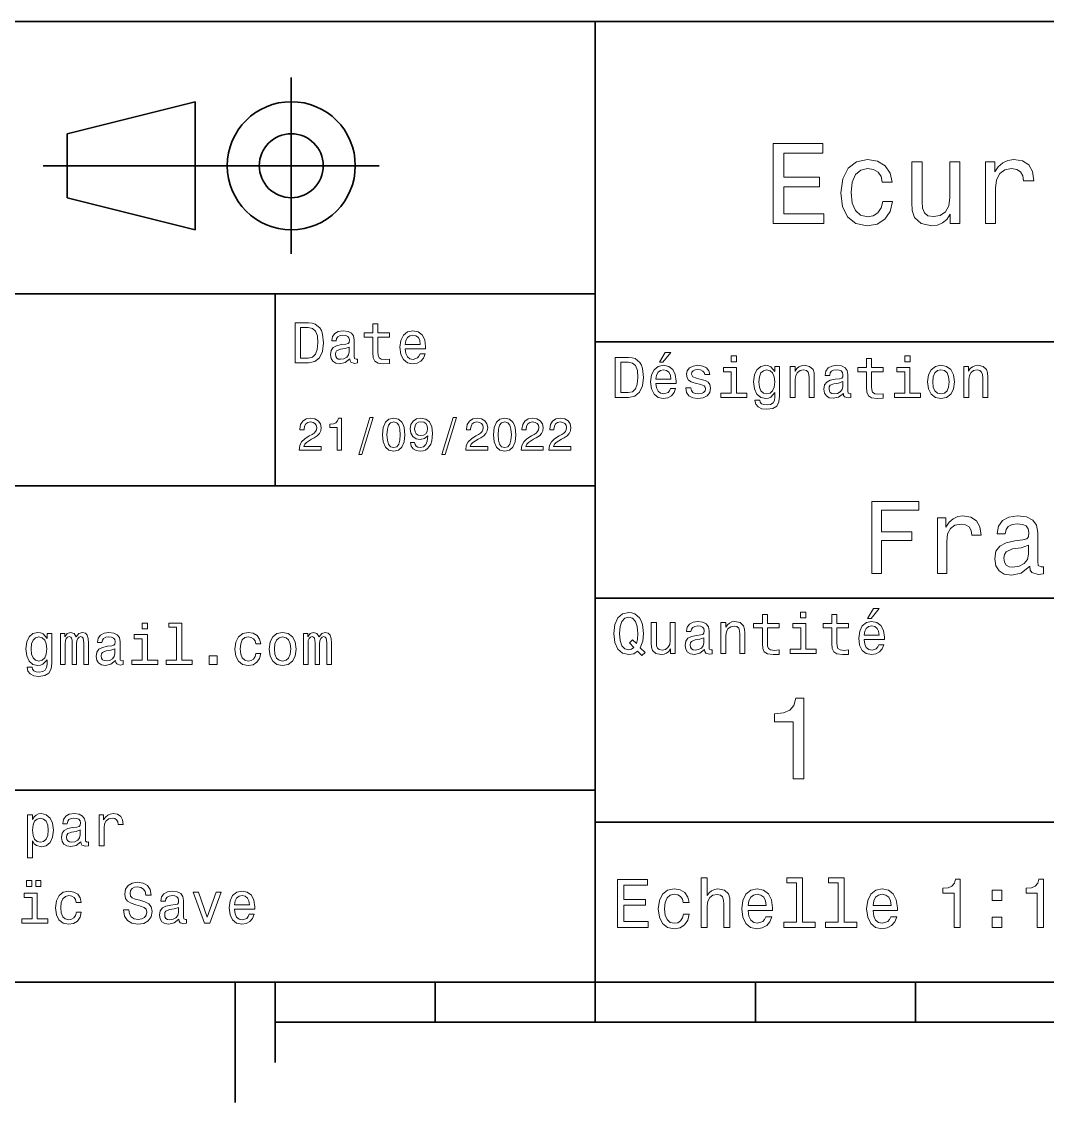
# Model space of a CAD drawing. Extents: x 0 to 210, y 0 to 297.
# Drawn here: x 39.1 to 103.3, y 2.5 to 70 of the extents above; entities that cross this region are included whole.
import ezdxf

# ---------------------------------------------------------------- set-up
doc = ezdxf.new("R2010")
doc.units = 0

msp = doc.modelspace()

# ---------------------------------------------------------------- linework, layer by layer
at = {"color": 7, "lineweight": 35}
for p, q in [((10, 70), (200, 70)), ((75, 10), (75, 70)), ((40.5, 61), (61.5, 61)), ((10, 53), (75, 53)), ((75, 50), (200, 50)), ((10, 41), (75, 41)), ((75, 34), (200, 34)), ((10, 22), (75, 22)), ((75, 20), (200, 20)), ((10, 10), (200, 10)), ((10, 10), (200, 10)), ((55, 7.5), (155, 7.5))]:
    msp.add_line(p, q, dxfattribs=at)
at = {"color": 7, "lineweight": 35, "ltscale": 0.275}
msp.add_line((56, 55.5), (56, 66.5), dxfattribs=at)
at = {"color": 7, "lineweight": 35, "ltscale": 0.206155}
for p, q in [((42, 63), (50, 65)), ((50, 57), (42, 59))]:
    msp.add_line(p, q, dxfattribs=at)
at = {"color": 7, "lineweight": 35, "ltscale": 0.2}
msp.add_line((50, 65), (50, 57), dxfattribs=at)
at = {"color": 7, "lineweight": 35, "ltscale": 0.1}
msp.add_line((42, 59), (42, 63), dxfattribs=at)
at = {"color": 7, "lineweight": 35, "ltscale": 0.3}
msp.add_line((55, 41), (55, 53), dxfattribs=at)
at = {"color": 7, "lineweight": 35, "ltscale": 0.1875}
msp.add_line((52.5, 10), (52.5, 2.5), dxfattribs=at)
at = {"color": 7, "lineweight": 35, "ltscale": 0.125}
msp.add_line((55, 10), (55, 5), dxfattribs=at)
at = {"color": 7, "lineweight": 35, "ltscale": 0.0625}
for p, q in [((65, 10), (65, 7.5)), ((75, 10), (75, 7.5)), ((85, 10), (85, 7.5)), ((95, 10), (95, 7.5))]:
    msp.add_line(p, q, dxfattribs=at)
at = {"color": 7, "lineweight": 13}
for points in [[(86.109512, 57.381123), (89.279541, 57.381123), (89.279541, 57.986309), (86.772339, 57.986309), (86.772339, 59.679394), (89.005768, 59.679394), (89.005768, 60.277374), (86.772339, 60.277374), (86.772339, 61.775936), (89.221909, 61.775936), (89.221909, 62.381123), (86.109512, 62.381123)], [(92.932281, 59.967579), (93.559082, 59.967579), (93.429398, 60.543945), (93.119598, 60.997837), (92.636894, 61.278816), (92.010094, 61.386887), (91.318451, 61.242794), (90.792511, 60.839336), (90.461098, 60.183716), (90.345825, 59.304752), (90.453896, 58.432995), (90.778107, 57.78458), (91.289627, 57.381123), (91.98848, 57.244236), (92.608078, 57.352303), (93.090782, 57.6549), (93.422195, 58.130402), (93.566284, 58.764408), (92.961098, 58.764408), (92.853027, 58.36095), (92.651299, 58.058357), (92.363121, 57.871037), (92.010094, 57.8134), (91.57061, 57.907059), (91.253609, 58.195244), (91.059082, 58.663544), (90.99424, 59.326366), (91.059082, 59.974781), (91.260811, 60.443081), (91.585022, 60.731266), (92.010094, 60.83213), (92.384735, 60.767288), (92.66571, 60.601585), (92.853027, 60.327808)], [(97.788193, 61.25), (97.154182, 61.25), (97.154182, 59.016571), (97.082138, 58.497837), (96.873207, 58.123196), (96.548996, 57.892651), (96.123924, 57.820602), (95.785309, 57.878242), (95.569168, 58.051151), (95.446693, 58.346542), (95.41787, 58.764408), (95.41787, 61.25), (94.783867, 61.25), (94.783867, 58.706772), (94.805481, 58.195244), (94.942368, 57.770172), (95.360237, 57.381123), (96.030266, 57.244236), (96.390495, 57.294666), (96.700294, 57.424351), (96.966866, 57.647694), (97.182999, 57.971901), (97.182999, 57.381123), (97.788193, 57.381123)], [(99.380409, 57.381123), (100.014412, 57.381123), (100.014412, 59.592937), (100.079254, 60.12608), (100.273781, 60.507923), (100.590782, 60.738472), (101.015854, 60.817722), (101.332855, 60.767288), (101.57061, 60.623199), (101.714706, 60.378242), (101.765137, 60.046829), (102.406342, 60.046829), (102.319893, 60.630402), (102.082138, 61.048271), (101.685883, 61.30043), (101.145538, 61.386887), (100.778107, 61.32925), (100.461098, 61.185158), (100.180122, 60.940201), (99.956779, 60.608788), (99.956779, 61.25), (99.380409, 61.25)], [(57.080692, 51.190563), (56.248558, 51.190563), (56.248558, 48.690563), (57.080692, 48.690563), (57.473343, 48.769814), (57.765129, 49.011169), (57.945244, 49.40382), (58.010086, 49.940563), (57.95245, 50.488113), (57.880402, 50.70425), (57.779537, 50.877163), (57.487751, 51.111313), (57.296829, 51.168949)], [(57.055477, 50.891571), (57.32925, 50.837536), (57.516571, 50.671829), (57.628242, 50.376442), (57.664265, 49.940563), (57.624641, 49.519093), (57.51297, 49.223705), (57.322044, 49.047192), (57.055477, 48.989555), (56.583572, 48.989555), (56.583572, 50.891571)], [(59.656342, 48.942726), (59.656342, 48.931919), (59.674351, 48.809441), (59.728386, 48.722984), (59.95533, 48.654541), (60.131844, 48.683357), (60.131844, 48.928314), (60.056194, 48.917507), (59.95533, 48.96434), (59.937321, 49.108429), (59.937321, 50.109871), (59.894093, 50.365635), (59.768013, 50.54575), (59.548271, 50.65382), (59.238472, 50.693443), (58.935879, 50.650219), (58.712536, 50.52774), (58.572044, 50.336815), (58.525215, 50.084656), (58.525215, 50.063042), (58.809799, 50.063042), (58.835014, 50.21434), (58.914265, 50.322407), (59.043949, 50.387249), (59.227665, 50.412464), (59.404179, 50.394455), (59.530258, 50.34042), (59.605907, 50.246758), (59.631123, 50.117077), (59.616714, 49.965778), (59.559078, 49.890129), (59.414986, 49.854107), (59.144814, 49.825291), (58.835014, 49.760448), (58.615273, 49.645176), (58.485592, 49.465057), (58.445965, 49.19849), (58.481987, 48.960735), (58.593658, 48.784222), (58.773777, 48.67255), (59.022335, 48.632927), (59.357349, 48.708576)], [(61.100864, 50.289986), (61.100864, 49.320965), (61.122478, 49.007565), (61.223343, 48.791428), (61.425072, 48.665348), (61.767292, 48.62212), (62.14193, 48.640129), (62.14193, 48.913906), (61.868156, 48.892292), (61.619598, 48.921112), (61.486313, 49.011169), (61.428673, 49.162464), (61.41787, 49.375), (61.41787, 50.289986), (62.14193, 50.289986), (62.14193, 50.560158), (61.41787, 50.560158), (61.41787, 51.125721), (61.100864, 51.125721), (61.100864, 50.560158), (60.553314, 50.560158), (60.553314, 50.289986)], [(63.121758, 49.565922), (64.389771, 49.565922), (64.393372, 49.713619), (64.335739, 50.127884), (64.177231, 50.437683), (63.925072, 50.625), (63.590057, 50.693443), (63.262249, 50.621399), (63.010086, 50.41967), (62.847984, 50.091862), (62.790344, 49.659584), (62.844379, 49.216499), (63.006485, 48.892292), (63.255043, 48.690563), (63.57925, 48.62212), (63.860229, 48.668949), (64.090775, 48.791428), (64.260086, 48.98595), (64.357346, 49.245319), (64.043945, 49.245319), (63.979107, 49.101227), (63.885448, 48.993156), (63.618877, 48.9067), (63.413544, 48.946327), (63.258644, 49.072407), (63.15778, 49.27774), (63.121758, 49.555115)], [(63.121758, 49.832493), (63.161385, 50.081055), (63.258644, 50.264771), (63.406342, 50.376442), (63.600864, 50.416069), (63.791786, 50.376442), (63.939484, 50.264771), (64.029541, 50.081055), (64.061958, 49.832493)], [(59.620316, 49.367798), (59.577087, 49.180477), (59.461815, 49.036385), (59.288906, 48.942726), (59.07637, 48.910305), (58.93948, 48.928314), (58.84222, 48.98595), (58.780979, 49.086815), (58.76297, 49.227306), (58.777378, 49.353386), (58.835014, 49.443443), (59.065563, 49.544312), (59.357349, 49.587536), (59.620316, 49.673992)], [(79.004326, 48.728386), (79.216858, 48.728386), (79.717583, 49.340778), (79.364555, 49.340778)], [(77.080688, 49.030979), (76.248558, 49.030979), (76.248558, 46.530979), (77.080688, 46.530979), (77.473343, 46.610229), (77.765129, 46.851585), (77.945244, 47.244236), (78.010086, 47.780979), (77.952446, 48.328529), (77.880402, 48.544666), (77.779541, 48.717579), (77.487755, 48.951729), (77.296829, 49.009365)], [(77.055473, 48.731987), (77.329254, 48.677952), (77.516571, 48.512245), (77.628242, 48.216858), (77.664268, 47.780979), (77.624641, 47.359509), (77.51297, 47.064121), (77.322044, 46.887608), (77.055473, 46.829971), (76.583572, 46.829971), (76.583572, 48.731987)], [(83.824211, 49.117435), (83.489197, 49.117435), (83.489197, 48.757202), (83.824211, 48.757202)], [(91.943802, 48.130402), (91.943802, 47.161381), (91.965416, 46.84798), (92.066284, 46.631844), (92.268013, 46.505764), (92.610229, 46.462536), (92.984871, 46.480545), (92.984871, 46.754322), (92.71109, 46.732708), (92.46254, 46.761528), (92.329254, 46.851585), (92.271614, 47.00288), (92.260803, 47.215416), (92.260803, 48.130402), (92.984871, 48.130402), (92.984871, 48.400574), (92.260803, 48.400574), (92.260803, 48.966137), (91.943802, 48.966137), (91.943802, 48.400574), (91.396255, 48.400574), (91.396255, 48.130402)], [(94.667145, 49.117435), (94.33213, 49.117435), (94.33213, 48.757202), (94.667145, 48.757202)], [(78.784584, 47.406338), (80.052597, 47.406338), (80.056198, 47.554035), (79.998558, 47.9683), (79.840057, 48.278099), (79.587898, 48.465416), (79.252884, 48.533859), (78.925072, 48.461815), (78.672913, 48.260086), (78.510803, 47.932278), (78.453171, 47.5), (78.507202, 47.056915), (78.669312, 46.732708), (78.91787, 46.530979), (79.242073, 46.462536), (79.523056, 46.509365), (79.753601, 46.631844), (79.922913, 46.826366), (80.020172, 47.085735), (79.706772, 47.085735), (79.64193, 46.941643), (79.548271, 46.833572), (79.2817, 46.747116), (79.07637, 46.786743), (78.921471, 46.912823), (78.820602, 47.118156), (78.784584, 47.395531)], [(78.784584, 47.672909), (78.824211, 47.921471), (78.921471, 48.105186), (79.069168, 48.216858), (79.263687, 48.256485), (79.454613, 48.216858), (79.602303, 48.105186), (79.69236, 47.921471), (79.724785, 47.672909)], [(81.623199, 47.658501), (81.317001, 47.730545), (81.090057, 47.8134), (81.014412, 47.982708), (81.036026, 48.101585), (81.111671, 48.188038), (81.234146, 48.242073), (81.41066, 48.263687), (81.579971, 48.242073), (81.713257, 48.177231), (81.799713, 48.079971), (81.835732, 47.950287), (82.145531, 47.950287), (82.145531, 47.957493), (82.091499, 48.191643), (81.943802, 48.375359), (81.713257, 48.490635), (81.41066, 48.533859), (81.104469, 48.490635), (80.881126, 48.371758), (80.740631, 48.195244), (80.697403, 47.971901), (80.729828, 47.755764), (80.830688, 47.604465), (80.996399, 47.496399), (81.237755, 47.42075), (81.590775, 47.334293), (81.806915, 47.244236), (81.864555, 47.172188), (81.886169, 47.064121), (81.853745, 46.930836), (81.767288, 46.829971), (81.626801, 46.765129), (81.439484, 46.743515), (81.241356, 46.765129), (81.09726, 46.840778), (81, 46.963257), (80.960373, 47.132565), (80.654175, 47.132565), (80.704613, 46.844379), (80.852303, 46.635445), (81.086456, 46.509365), (81.41066, 46.462536), (81.749283, 46.509365), (81.997841, 46.635445), (82.149139, 46.837173), (82.203171, 47.100143), (82.163544, 47.327087), (82.051872, 47.481987), (81.868156, 47.582851)], [(83.8134, 46.79755), (83.8134, 48.400574), (82.999283, 48.400574), (82.999283, 48.130402), (83.496399, 48.130402), (83.496399, 46.79755), (82.847984, 46.79755), (82.847984, 46.530979), (84.469025, 46.530979), (84.469025, 46.79755)], [(86.51873, 46.617435), (86.51873, 48.465416), (86.216141, 48.465416), (86.216141, 48.152016), (85.967575, 48.4366), (85.816284, 48.508644), (85.646973, 48.533859), (85.340775, 48.461815), (85.103027, 48.260086), (84.948128, 47.935879), (84.894089, 47.5), (84.948128, 47.060516), (85.103027, 46.736309), (85.340775, 46.530979), (85.646973, 46.462536), (85.819885, 46.487751), (85.963974, 46.552593), (86.216141, 46.826366), (86.216141, 46.552593), (86.187317, 46.336456), (86.10807, 46.181557), (85.956772, 46.091499), (85.729828, 46.059078), (85.5317, 46.080692), (85.391212, 46.134727), (85.308357, 46.228386), (85.283142, 46.354465), (84.976944, 46.354465), (84.976944, 46.340057), (85.023773, 46.109509), (85.16787, 45.9366), (85.398415, 45.824928), (85.711815, 45.785301), (86.086456, 45.839336), (86.335014, 45.990635), (86.475502, 46.253601)], [(85.221901, 47.5), (85.254326, 47.820606), (85.351585, 48.058357), (85.502884, 48.198845), (85.704613, 48.249279), (85.917145, 48.198845), (86.075645, 48.058357), (86.172913, 47.820606), (86.208931, 47.5), (86.172913, 47.172188), (86.075645, 46.938038), (85.917145, 46.793949), (85.704613, 46.747116), (85.502884, 46.793949), (85.351585, 46.938038), (85.254326, 47.175793)], [(87.181557, 46.530979), (87.498558, 46.530979), (87.498558, 47.647694), (87.530983, 47.903458), (87.635445, 48.090778), (87.797546, 48.206051), (88.013687, 48.249279), (88.1866, 48.213257), (88.29467, 48.115993), (88.348701, 47.953888), (88.366714, 47.737751), (88.366714, 46.530979), (88.683716, 46.530979), (88.683716, 47.802593), (88.669312, 48.058357), (88.604469, 48.270893), (88.39193, 48.465416), (88.060516, 48.533859), (87.876801, 48.508644), (87.721901, 48.440201), (87.588615, 48.324928), (87.484146, 48.170029), (87.484146, 48.465416), (87.181557, 48.465416)], [(90.499283, 46.783142), (90.499283, 46.772335), (90.517288, 46.649857), (90.571327, 46.5634), (90.798271, 46.494957), (90.974785, 46.523773), (90.974785, 46.76873), (90.899132, 46.757923), (90.798271, 46.804756), (90.780258, 46.948845), (90.780258, 47.950287), (90.73703, 48.206051), (90.610947, 48.386166), (90.391212, 48.494236), (90.081413, 48.533859), (89.778816, 48.490635), (89.555473, 48.368156), (89.414986, 48.177231), (89.368156, 47.925072), (89.368156, 47.903458), (89.65274, 47.903458), (89.677956, 48.054756), (89.757202, 48.162823), (89.886887, 48.227665), (90.070602, 48.25288), (90.247116, 48.234871), (90.373199, 48.180836), (90.448845, 48.087173), (90.47406, 47.957493), (90.459656, 47.806194), (90.402016, 47.730545), (90.257927, 47.694523), (89.987755, 47.665707), (89.677956, 47.600864), (89.458214, 47.485592), (89.328529, 47.305473), (89.288902, 47.038906), (89.324928, 46.801151), (89.4366, 46.624638), (89.616714, 46.512966), (89.865273, 46.473343), (90.200287, 46.548992)], [(94.656342, 46.79755), (94.656342, 48.400574), (93.842216, 48.400574), (93.842216, 48.130402), (94.33934, 48.130402), (94.33934, 46.79755), (93.690918, 46.79755), (93.690918, 46.530979), (95.311958, 46.530979), (95.311958, 46.79755)], [(95.762253, 47.496399), (95.819885, 47.056915), (95.985596, 46.732708), (96.248558, 46.530979), (96.601585, 46.462536), (96.951012, 46.530979), (97.213974, 46.729107), (97.379684, 47.053314), (97.440926, 47.496399), (97.379684, 47.935879), (97.213974, 48.263687), (96.951012, 48.461815), (96.601585, 48.533859), (96.248558, 48.461815), (95.985596, 48.260086), (95.819885, 47.935879)], [(96.086456, 47.5), (96.118881, 47.824207), (96.219742, 48.058357), (96.381844, 48.20245), (96.601585, 48.25288), (96.817726, 48.20245), (96.979828, 48.061958), (97.080688, 47.824207), (97.116714, 47.5), (97.080688, 47.172188), (96.979828, 46.934437), (96.817726, 46.790344), (96.601585, 46.743515), (96.381844, 46.790344), (96.219742, 46.934437), (96.118881, 47.172188)], [(98.024498, 46.530979), (98.341499, 46.530979), (98.341499, 47.647694), (98.373917, 47.903458), (98.478386, 48.090778), (98.640488, 48.206051), (98.856628, 48.249279), (99.029541, 48.213257), (99.137611, 48.115993), (99.191643, 47.953888), (99.209656, 47.737751), (99.209656, 46.530979), (99.526657, 46.530979), (99.526657, 47.802593), (99.512253, 48.058357), (99.447411, 48.270893), (99.234871, 48.465416), (98.903458, 48.533859), (98.719742, 48.508644), (98.564842, 48.440201), (98.431557, 48.324928), (98.327087, 48.170029), (98.327087, 48.465416), (98.024498, 48.465416)], [(90.463257, 47.208214), (90.420029, 47.020893), (90.304756, 46.876801), (90.131844, 46.783142), (89.919312, 46.750721), (89.782417, 46.76873), (89.685158, 46.826366), (89.623917, 46.927231), (89.605911, 47.067722), (89.620316, 47.193802), (89.677956, 47.283859), (89.908501, 47.384727), (90.200287, 47.427952), (90.463257, 47.514408)], [(56.489914, 43.224785), (57.864555, 43.224785), (57.864555, 43.472622), (56.778099, 43.472622), (56.838619, 43.60807), (56.942364, 43.720463), (57.262249, 43.925072), (57.432278, 44.011528), (57.622478, 44.135448), (57.757927, 44.279541), (57.835735, 44.44957), (57.864555, 44.642651), (57.815563, 44.884727), (57.680115, 45.074928), (57.472622, 45.195965), (57.204613, 45.239193), (56.927956, 45.190201), (56.717579, 45.054756), (56.582134, 44.838619), (56.536022, 44.553314), (56.536022, 44.51297), (56.798271, 44.51297), (56.798271, 44.536022), (56.824207, 44.731991), (56.90202, 44.876083), (57.025936, 44.9683), (57.190201, 45), (57.357349, 44.971184), (57.48127, 44.899136), (57.561962, 44.786743), (57.590778, 44.645535), (57.570606, 44.51297), (57.51585, 44.400578), (57.423634, 44.302593), (57.296829, 44.216141), (57.126801, 44.12392), (56.844379, 43.945248), (56.645535, 43.755043), (56.527378, 43.524498), (56.489914, 43.233429)], [(58.876083, 43.224785), (59.138329, 43.224785), (59.138329, 45.239193), (58.942364, 45.239193), (58.890491, 45.0634), (58.786743, 44.945248), (58.628242, 44.876083), (58.409222, 44.853027), (58.409222, 44.648415), (58.876083, 44.648415)], [(60.213257, 42.956772), (60.412106, 42.956772), (61.109512, 45.279541), (60.907784, 45.279541)], [(61.703171, 44.201729), (61.746399, 43.749279), (61.881844, 43.426514), (62.097984, 43.230549), (62.397694, 43.167149), (62.694527, 43.230549), (62.910664, 43.426514), (63.043228, 43.749279), (63.089336, 44.201729), (63.043228, 44.651299), (62.988472, 44.829971), (62.910664, 44.976948), (62.694527, 45.172913), (62.397694, 45.239193), (62.097984, 45.172913), (61.881844, 44.974064), (61.746399, 44.651299)], [(63.440922, 43.720463), (63.48415, 43.492798), (63.60807, 43.317005), (63.804035, 43.207493), (64.0634, 43.167149), (64.233429, 43.187321), (64.386169, 43.239193), (64.515854, 43.328529), (64.625359, 43.455334), (64.711815, 43.613834), (64.775215, 43.809799), (64.812683, 44.034584), (64.827087, 44.293949), (64.778099, 44.700291), (64.636887, 44.99712), (64.412102, 45.175793), (64.103745, 45.239193), (63.821327, 45.187321), (63.60807, 45.048992), (63.469742, 44.835735), (63.423634, 44.567726), (63.469742, 44.291069), (63.605186, 44.080692), (63.806915, 43.948128), (64.0634, 43.9049), (64.334297, 43.959656), (64.53891, 44.126801), (64.492798, 43.806919), (64.400574, 43.57925), (64.259369, 43.443806), (64.066284, 43.400578), (63.916428, 43.42075), (63.806915, 43.48415), (63.734871, 43.585014), (63.706055, 43.720463)], [(65.41787, 42.956772), (65.616714, 42.956772), (66.314125, 45.279541), (66.112396, 45.279541)], [(66.899139, 43.224785), (68.273773, 43.224785), (68.273773, 43.472622), (67.187317, 43.472622), (67.247841, 43.60807), (67.351585, 43.720463), (67.671471, 43.925072), (67.841499, 44.011528), (68.0317, 44.135448), (68.167145, 44.279541), (68.244957, 44.44957), (68.273773, 44.642651), (68.224785, 44.884727), (68.08934, 45.074928), (67.881844, 45.195965), (67.613831, 45.239193), (67.337173, 45.190201), (67.126801, 45.054756), (66.991356, 44.838619), (66.945244, 44.553314), (66.945244, 44.51297), (67.207497, 44.51297), (67.207497, 44.536022), (67.233429, 44.731991), (67.311241, 44.876083), (67.435158, 44.9683), (67.599426, 45), (67.766571, 44.971184), (67.890488, 44.899136), (67.971184, 44.786743), (68, 44.645535), (67.979828, 44.51297), (67.925072, 44.400578), (67.832855, 44.302593), (67.706055, 44.216141), (67.536026, 44.12392), (67.253601, 43.945248), (67.054756, 43.755043), (66.9366, 43.524498), (66.899139, 43.233429)], [(68.642654, 44.201729), (68.685883, 43.749279), (68.821327, 43.426514), (69.03746, 43.230549), (69.337173, 43.167149), (69.634003, 43.230549), (69.850143, 43.426514), (69.982712, 43.749279), (70.028816, 44.201729), (69.982712, 44.651299), (69.927956, 44.829971), (69.850143, 44.976948), (69.634003, 45.172913), (69.337173, 45.239193), (69.03746, 45.172913), (68.821327, 44.974064), (68.685883, 44.651299)], [(70.368874, 43.224785), (71.743515, 43.224785), (71.743515, 43.472622), (70.657059, 43.472622), (70.717575, 43.60807), (70.821327, 43.720463), (71.141212, 43.925072), (71.311241, 44.011528), (71.501442, 44.135448), (71.636887, 44.279541), (71.714699, 44.44957), (71.743515, 44.642651), (71.694527, 44.884727), (71.559074, 45.074928), (71.351585, 45.195965), (71.083572, 45.239193), (70.806915, 45.190201), (70.596542, 45.054756), (70.461098, 44.838619), (70.414986, 44.553314), (70.414986, 44.51297), (70.677231, 44.51297), (70.677231, 44.536022), (70.703171, 44.731991), (70.780983, 44.876083), (70.9049, 44.9683), (71.069168, 45), (71.236313, 44.971184), (71.360229, 44.899136), (71.440918, 44.786743), (71.469742, 44.645535), (71.44957, 44.51297), (71.394814, 44.400578), (71.302597, 44.302593), (71.175797, 44.216141), (71.005768, 44.12392), (70.723343, 43.945248), (70.524498, 43.755043), (70.406342, 43.524498), (70.368874, 43.233429)], [(72.103745, 43.224785), (73.478386, 43.224785), (73.478386, 43.472622), (72.39193, 43.472622), (72.452454, 43.60807), (72.556198, 43.720463), (72.876083, 43.925072), (73.046112, 44.011528), (73.236313, 44.135448), (73.371758, 44.279541), (73.44957, 44.44957), (73.478386, 44.642651), (73.429398, 44.884727), (73.293945, 45.074928), (73.086456, 45.195965), (72.818443, 45.239193), (72.541786, 45.190201), (72.331413, 45.054756), (72.195969, 44.838619), (72.149857, 44.553314), (72.149857, 44.51297), (72.412102, 44.51297), (72.412102, 44.536022), (72.438042, 44.731991), (72.515854, 44.876083), (72.639771, 44.9683), (72.804031, 45), (72.971184, 44.971184), (73.0951, 44.899136), (73.175797, 44.786743), (73.204613, 44.645535), (73.184433, 44.51297), (73.129684, 44.400578), (73.03746, 44.302593), (72.91066, 44.216141), (72.740631, 44.12392), (72.458214, 43.945248), (72.259369, 43.755043), (72.141212, 43.524498), (72.103745, 43.233429)], [(61.979828, 44.201729), (62.002884, 44.550434), (62.074928, 44.801155), (62.204613, 44.948128), (62.397694, 45), (62.587898, 44.948128), (62.717579, 44.801155), (62.789627, 44.550434), (62.812679, 44.201729), (62.789627, 43.850143), (62.717579, 43.599426), (62.587898, 43.45245), (62.397694, 43.403458), (62.204613, 43.45245), (62.074928, 43.599426), (62.002884, 43.850143)], [(63.703171, 44.570606), (63.731991, 44.749279), (63.812679, 44.890491), (63.939484, 44.979828), (64.103745, 45.011528), (64.273773, 44.979828), (64.403458, 44.890491), (64.484154, 44.752163), (64.515854, 44.573486), (64.484154, 44.391933), (64.403458, 44.256485), (64.270897, 44.172913), (64.0951, 44.144093), (63.9366, 44.172913), (63.812679, 44.256485), (63.731991, 44.38905)], [(68.919312, 44.201729), (68.942368, 44.550434), (69.014412, 44.801155), (69.144089, 44.948128), (69.337173, 45), (69.527374, 44.948128), (69.657059, 44.801155), (69.729111, 44.550434), (69.752159, 44.201729), (69.729111, 43.850143), (69.657059, 43.599426), (69.527374, 43.45245), (69.337173, 43.403458), (69.144089, 43.45245), (69.014412, 43.599426), (68.942368, 43.850143)], [(92.280983, 35.530258), (92.88401, 35.530258), (92.88401, 37.598701), (94.777382, 37.598701), (94.777382, 38.136887), (92.88401, 38.136887), (92.88401, 39.485588), (95.211823, 39.485588), (95.211823, 40.030258), (92.280983, 40.030258)], [(96.385452, 35.530258), (96.956062, 35.530258), (96.956062, 37.520893), (97.01442, 38.000721), (97.189491, 38.344379), (97.474792, 38.551872), (97.857353, 38.623199), (98.142654, 38.577808), (98.356636, 38.448124), (98.48632, 38.227665), (98.531708, 37.929394), (99.108795, 37.929394), (99.030991, 38.454609), (98.817009, 38.830692), (98.460381, 39.057636), (97.974068, 39.135445), (97.643379, 39.083572), (97.358078, 38.953888), (97.105194, 38.733429), (96.904182, 38.435158), (96.904182, 39.012245), (96.385452, 39.012245)], [(102.143379, 35.98415), (102.143379, 35.964695), (102.175797, 35.744236), (102.273064, 35.588615), (102.681564, 35.465416), (102.999283, 35.517288), (102.999283, 35.958214), (102.863121, 35.938759), (102.681564, 36.023052), (102.649139, 36.282421), (102.649139, 38.085014), (102.571335, 38.545387), (102.344391, 38.869595), (101.948853, 39.064121), (101.39122, 39.135445), (100.84655, 39.057636), (100.444534, 38.837173), (100.19165, 38.493515), (100.107353, 38.039623), (100.107353, 38.000721), (100.619606, 38.000721), (100.664993, 38.273052), (100.807648, 38.467579), (101.041077, 38.584293), (101.371765, 38.629681), (101.689491, 38.59726), (101.916435, 38.5), (102.052597, 38.331409), (102.097992, 38.09798), (102.072052, 37.825645), (101.968307, 37.68948), (101.708939, 37.624638), (101.222626, 37.572765), (100.664993, 37.456051), (100.269463, 37.248558), (100.036026, 36.924351), (99.964706, 36.444523), (100.029549, 36.016571), (100.230553, 35.698845), (100.554764, 35.497837), (101.002167, 35.426514), (101.605194, 35.562679)], [(102.078537, 36.749279), (102.000725, 36.412102), (101.793236, 36.152737), (101.481995, 35.98415), (101.099434, 35.925793), (100.853035, 35.958214), (100.677963, 36.061958), (100.567734, 36.243515), (100.535309, 36.496395), (100.561249, 36.723343), (100.664993, 36.885445), (101.079979, 37.067001), (101.605194, 37.14481), (102.078537, 37.30043)], [(77.642654, 30.685879), (77.916428, 30.401297), (78.107346, 30.592218), (77.811958, 30.894812), (77.963257, 31.305475), (78.010086, 31.780979), (77.941643, 32.339336), (77.862389, 32.56628), (77.757927, 32.753601), (77.46254, 33.009365), (77.282417, 33.074207), (77.084297, 33.099422), (76.702446, 33.009365), (76.41066, 32.757202), (76.223343, 32.342937), (76.158501, 31.780979), (76.223343, 31.219019), (76.407059, 30.804754), (76.698845, 30.54899), (77.084297, 30.462536), (77.397697, 30.520172)], [(88.161385, 33.117435), (87.82637, 33.117435), (87.82637, 32.757202), (88.161385, 32.757202)], [(92.015854, 32.728386), (92.228386, 32.728386), (92.729111, 33.340778), (92.376083, 33.340778)], [(47.015854, 32.4366), (46.68084, 32.4366), (46.68084, 32.076366), (47.015854, 32.076366)], [(48.835018, 32.170029), (48.835018, 30.116714), (48.182999, 30.116714), (48.182999, 29.850143), (49.800434, 29.850143), (49.800434, 30.116714), (49.15202, 30.116714), (49.15202, 32.4366), (48.337898, 32.4366), (48.337898, 32.170029)], [(77.415703, 30.916426), (77.260803, 30.801151), (77.084297, 30.765129), (76.850143, 30.829971), (76.666428, 31.024494), (76.543945, 31.341497), (76.504326, 31.780979), (76.543945, 32.216858), (76.662827, 32.537464), (76.846542, 32.731987), (77.084297, 32.80043), (77.318443, 32.731987), (77.502159, 32.533859), (77.62104, 32.213257), (77.664268, 31.780979), (77.631844, 31.40634), (77.5634, 31.150576), (77.329254, 31.395533), (77.134727, 31.211815)], [(79.998558, 32.465416), (79.681557, 32.465416), (79.681557, 31.348703), (79.645531, 31.089336), (79.541069, 30.902016), (79.37896, 30.786743), (79.166428, 30.750719), (78.997116, 30.779539), (78.889046, 30.865993), (78.827812, 31.013687), (78.8134, 31.222622), (78.8134, 32.465416), (78.496399, 32.465416), (78.496399, 31.193804), (78.507202, 30.93804), (78.575645, 30.725504), (78.784584, 30.530979), (79.119598, 30.462536), (79.299713, 30.487751), (79.454613, 30.552593), (79.587898, 30.664265), (79.695969, 30.826368), (79.695969, 30.530979), (79.998558, 30.530979)], [(81.824928, 30.78314), (81.824928, 30.772333), (81.842941, 30.649855), (81.896973, 30.5634), (82.123917, 30.494957), (82.30043, 30.523775), (82.30043, 30.768732), (82.224785, 30.757925), (82.123917, 30.804754), (82.105911, 30.948847), (82.105911, 31.950287), (82.062683, 32.206051), (81.9366, 32.386166), (81.716858, 32.494236), (81.407059, 32.533859), (81.104469, 32.490635), (80.881126, 32.368156), (80.740631, 32.177231), (80.693802, 31.925072), (80.693802, 31.903458), (80.978386, 31.903458), (81.003601, 32.054756), (81.082855, 32.162823), (81.21254, 32.227665), (81.396255, 32.25288), (81.572769, 32.234871), (81.698845, 32.180836), (81.774498, 32.087173), (81.799713, 31.957493), (81.785301, 31.806194), (81.727669, 31.730547), (81.583572, 31.694523), (81.3134, 31.665705), (81.003601, 31.600864), (80.783859, 31.48559), (80.654175, 31.305475), (80.614555, 31.038904), (80.650574, 30.801151), (80.762245, 30.62464), (80.94236, 30.512968), (81.190926, 30.473343), (81.52594, 30.54899)], [(82.844383, 30.530979), (83.161385, 30.530979), (83.161385, 31.647694), (83.193802, 31.903458), (83.298271, 32.090778), (83.460373, 32.206051), (83.676514, 32.249279), (83.849426, 32.213257), (83.957497, 32.115993), (84.011528, 31.95389), (84.029541, 31.737751), (84.029541, 30.530979), (84.346542, 30.530979), (84.346542, 31.802593), (84.33213, 32.058357), (84.267288, 32.270893), (84.054756, 32.465416), (83.723343, 32.533859), (83.539627, 32.508644), (83.384727, 32.440201), (83.251442, 32.324928), (83.146973, 32.170029), (83.146973, 32.465416), (82.844383, 32.465416)], [(85.438042, 32.130402), (85.438042, 31.161383), (85.459656, 30.847982), (85.560516, 30.631844), (85.762245, 30.505762), (86.104469, 30.462536), (86.479111, 30.480547), (86.479111, 30.754322), (86.20533, 30.732708), (85.956772, 30.761526), (85.823486, 30.851583), (85.765854, 31.002882), (85.755043, 31.215418), (85.755043, 32.130402), (86.479111, 32.130402), (86.479111, 32.400574), (85.755043, 32.400574), (85.755043, 32.966137), (85.438042, 32.966137), (85.438042, 32.400574), (84.890488, 32.400574), (84.890488, 32.130402)], [(88.150574, 30.79755), (88.150574, 32.400574), (87.336456, 32.400574), (87.336456, 32.130402), (87.833572, 32.130402), (87.833572, 30.79755), (87.185158, 30.79755), (87.185158, 30.530979), (88.806198, 30.530979), (88.806198, 30.79755)], [(89.775215, 32.130402), (89.775215, 31.161383), (89.796829, 30.847982), (89.897697, 30.631844), (90.099426, 30.505762), (90.441643, 30.462536), (90.816284, 30.480547), (90.816284, 30.754322), (90.542511, 30.732708), (90.293945, 30.761526), (90.16066, 30.851583), (90.103027, 31.002882), (90.092216, 31.215418), (90.092216, 32.130402), (90.816284, 32.130402), (90.816284, 32.400574), (90.092216, 32.400574), (90.092216, 32.966137), (89.775215, 32.966137), (89.775215, 32.400574), (89.227661, 32.400574), (89.227661, 32.130402)], [(91.796112, 31.40634), (93.064117, 31.40634), (93.067719, 31.554033), (93.010086, 31.9683), (92.851585, 32.278099), (92.599426, 32.465416), (92.264404, 32.533859), (91.9366, 32.461815), (91.684441, 32.260086), (91.522331, 31.932276), (91.464699, 31.5), (91.51873, 31.056915), (91.680832, 30.732708), (91.929398, 30.530979), (92.253601, 30.462536), (92.534584, 30.509365), (92.765129, 30.631844), (92.934433, 30.826368), (93.0317, 31.085733), (92.7183, 31.085733), (92.653458, 30.941643), (92.559799, 30.833572), (92.293228, 30.747118), (92.087898, 30.786743), (91.932999, 30.912823), (91.83213, 31.118155), (91.796112, 31.395533)], [(41.036026, 29.936598), (41.036026, 31.784582), (40.733433, 31.784582), (40.733433, 31.47118), (40.484875, 31.755764), (40.33358, 31.827808), (40.164268, 31.853025), (39.85807, 31.780979), (39.620323, 31.57925), (39.465424, 31.255043), (39.411385, 30.819164), (39.465424, 30.379683), (39.620323, 30.055475), (39.85807, 29.850143), (40.164268, 29.7817), (40.337181, 29.806915), (40.48127, 29.871758), (40.733433, 30.145533), (40.733433, 29.871758), (40.704613, 29.655619), (40.625366, 29.500719), (40.474068, 29.410662), (40.247124, 29.378241), (40.048996, 29.399855), (39.908504, 29.45389), (39.825653, 29.54755), (39.800438, 29.67363), (39.49424, 29.67363), (39.49424, 29.659222), (39.541069, 29.428673), (39.685162, 29.255764), (39.91571, 29.144091), (40.229111, 29.104465), (40.603752, 29.158501), (40.85231, 29.309797), (40.992798, 29.572765)], [(41.572769, 29.850143), (41.864555, 29.850143), (41.864555, 31.143372), (41.882568, 31.337896), (41.936604, 31.478386), (42.019455, 31.561239), (42.127525, 31.593658), (42.213982, 31.56484), (42.271618, 31.492794), (42.300438, 31.370316), (42.311241, 31.208212), (42.311241, 29.850143), (42.585018, 29.850143), (42.585018, 31.143372), (42.603031, 31.334293), (42.657066, 31.474783), (42.743523, 31.561239), (42.851589, 31.593658), (42.938046, 31.56484), (42.995682, 31.492794), (43.031704, 31.208212), (43.031704, 29.850143), (43.32349, 29.850143), (43.32349, 31.1866), (43.305481, 31.463976), (43.247845, 31.676512), (43.132568, 31.806194), (42.945251, 31.853025), (42.72551, 31.780979), (42.556198, 31.572046), (42.422913, 31.777376), (42.19957, 31.853025), (41.99424, 31.780979), (41.853752, 31.57925), (41.853752, 31.784582), (41.572769, 31.784582)], [(45.016575, 30.102304), (45.016575, 30.091497), (45.034588, 29.969019), (45.088623, 29.882565), (45.315567, 29.814121), (45.492081, 29.842939), (45.492081, 30.087896), (45.416431, 30.077089), (45.315567, 30.123919), (45.297554, 30.268011), (45.297554, 31.269451), (45.25433, 31.525215), (45.128246, 31.70533), (44.908508, 31.8134), (44.598709, 31.853025), (44.296116, 31.809797), (44.072773, 31.687319), (43.932281, 31.496397), (43.885452, 31.244236), (43.885452, 31.222622), (44.170033, 31.222622), (44.195251, 31.373919), (44.274502, 31.481987), (44.404182, 31.546829), (44.587902, 31.572046), (44.764416, 31.554033), (44.890495, 31.5), (44.966145, 31.40634), (44.99136, 31.276657), (44.976952, 31.125359), (44.919315, 31.049711), (44.775223, 31.013687), (44.505047, 30.984869), (44.195251, 30.920029), (43.97551, 30.804754), (43.845825, 30.62464), (43.806202, 30.358068), (43.842224, 30.120316), (43.953896, 29.943804), (44.13401, 29.832132), (44.382568, 29.792507), (44.717587, 29.868155)], [(53.773777, 31.143372), (54.087177, 31.143372), (54.022335, 31.431555), (53.867435, 31.658501), (53.62608, 31.79899), (53.312679, 31.853025), (52.966858, 31.780979), (52.703892, 31.57925), (52.538185, 31.25144), (52.480549, 30.811958), (52.534584, 30.37608), (52.696686, 30.051872), (52.95245, 29.850143), (53.301872, 29.7817), (53.611671, 29.835733), (53.853027, 29.987032), (54.018734, 30.224783), (54.090778, 30.541786), (53.788185, 30.541786), (53.73415, 30.340057), (53.633286, 30.188761), (53.489193, 30.0951), (53.312679, 30.066282), (53.092941, 30.113111), (52.934441, 30.257204), (52.837177, 30.491354), (52.804756, 30.822765), (52.837177, 31.146973), (52.938042, 31.381123), (53.100143, 31.525215), (53.312679, 31.575647), (53.5, 31.543226), (53.640491, 31.460375), (53.73415, 31.323486)], [(54.616714, 30.815561), (54.674351, 30.37608), (54.840057, 30.051872), (55.103027, 29.850143), (55.456051, 29.7817), (55.805473, 29.850143), (56.068443, 30.048271), (56.23415, 30.372478), (56.295387, 30.815561), (56.23415, 31.255043), (56.068443, 31.582851), (55.805473, 31.780979), (55.456051, 31.853025), (55.103027, 31.780979), (54.840057, 31.57925), (54.674351, 31.255043)], [(56.75288, 29.850143), (57.044666, 29.850143), (57.044666, 31.143372), (57.062679, 31.337896), (57.116714, 31.478386), (57.199566, 31.561239), (57.307636, 31.593658), (57.394089, 31.56484), (57.451729, 31.492794), (57.480545, 31.370316), (57.491352, 31.208212), (57.491352, 29.850143), (57.765129, 29.850143), (57.765129, 31.143372), (57.783138, 31.334293), (57.837173, 31.474783), (57.92363, 31.561239), (58.0317, 31.593658), (58.118153, 31.56484), (58.175793, 31.492794), (58.211815, 31.208212), (58.211815, 29.850143), (58.503601, 29.850143), (58.503601, 31.1866), (58.485588, 31.463976), (58.427952, 31.676512), (58.312679, 31.806194), (58.125359, 31.853025), (57.905617, 31.780979), (57.736309, 31.572046), (57.603024, 31.777376), (57.379681, 31.853025), (57.174351, 31.780979), (57.033859, 31.57925), (57.033859, 31.784582), (56.75288, 31.784582)], [(91.796112, 31.672911), (91.835732, 31.921469), (91.932999, 32.105186), (92.080688, 32.216858), (92.275215, 32.256485), (92.466141, 32.216858), (92.613831, 32.105186), (92.703888, 31.921469), (92.736313, 31.672911)], [(39.739197, 30.819164), (39.771618, 31.139769), (39.868881, 31.377522), (40.020176, 31.518011), (40.221909, 31.568443), (40.434441, 31.518011), (40.592941, 31.377522), (40.690208, 31.139769), (40.726227, 30.819164), (40.690208, 30.491354), (40.592941, 30.257204), (40.434441, 30.113111), (40.221909, 30.066282), (40.020176, 30.113111), (39.868881, 30.257204), (39.771618, 30.494957)], [(47.005047, 30.116714), (47.005047, 31.71974), (46.190926, 31.71974), (46.190926, 31.449568), (46.688046, 31.449568), (46.688046, 30.116714), (46.039631, 30.116714), (46.039631, 29.850143), (47.660667, 29.850143), (47.660667, 30.116714)], [(54.940922, 30.819164), (54.973343, 31.143372), (55.074207, 31.377522), (55.236309, 31.521614), (55.456051, 31.572046), (55.672192, 31.521614), (55.834293, 31.381123), (55.935158, 31.143372), (55.97118, 30.819164), (55.935158, 30.491354), (55.834293, 30.253601), (55.672192, 30.109509), (55.456051, 30.062679), (55.236309, 30.109509), (55.074207, 30.253601), (54.973343, 30.491354)], [(81.788902, 31.208212), (81.745674, 31.020893), (81.630402, 30.876801), (81.457489, 30.78314), (81.244957, 30.750719), (81.10807, 30.768732), (81.010803, 30.826368), (80.94957, 30.927233), (80.931557, 31.067722), (80.945969, 31.193804), (81.003601, 31.283861), (81.234146, 31.384726), (81.52594, 31.427954), (81.788902, 31.514408)], [(44.980553, 30.527376), (44.937325, 30.340057), (44.822052, 30.195965), (44.649139, 30.102304), (44.436604, 30.069883), (44.299717, 30.087896), (44.202454, 30.145533), (44.141216, 30.246397), (44.123203, 30.386887), (44.137615, 30.512968), (44.195251, 30.603025), (44.425797, 30.70389), (44.717587, 30.747118), (44.980553, 30.833572)], [(50.870319, 29.850143), (51.367435, 29.850143), (51.367435, 30.386887), (50.870319, 30.386887)], [(87.370316, 22.700289), (88.02594, 22.700289), (88.02594, 27.736313), (87.536026, 27.736313), (87.406342, 27.296831), (87.146973, 27.001442), (86.750725, 26.828531), (86.203171, 26.770893), (86.203171, 26.259367), (87.370316, 26.259367)], [(39.829254, 20.166426), (39.829254, 20.465418), (39.512253, 20.465418), (39.512253, 17.7817), (39.829254, 17.7817), (39.829254, 18.826368), (39.940926, 18.657061), (40.067009, 18.545389), (40.38401, 18.462536), (40.686604, 18.530979), (40.924355, 18.736311), (41.079254, 19.060518), (41.136894, 19.5), (41.079254, 19.935879), (40.924355, 20.260086), (40.686604, 20.461815), (40.38401, 20.533861), (40.211098, 20.512247), (40.063404, 20.443804), (39.937325, 20.328529)], [(42.847988, 18.78314), (42.847988, 18.772333), (42.865997, 18.649855), (42.920036, 18.5634), (43.14698, 18.494957), (43.32349, 18.523775), (43.32349, 18.768732), (43.247845, 18.757925), (43.14698, 18.804754), (43.128967, 18.948847), (43.128967, 19.950287), (43.085739, 20.206051), (42.95966, 20.386166), (42.739918, 20.494236), (42.430122, 20.533861), (42.127525, 20.490633), (41.904182, 20.368155), (41.763695, 20.177233), (41.716866, 19.925072), (41.716866, 19.903458), (42.001446, 19.903458), (42.026661, 20.054754), (42.105911, 20.162823), (42.235596, 20.227665), (42.419312, 20.252882), (42.595825, 20.234869), (42.721909, 20.180836), (42.797554, 20.087175), (42.822769, 19.957493), (42.808361, 19.806194), (42.750725, 19.730547), (42.606632, 19.694523), (42.33646, 19.665705), (42.026661, 19.600864), (41.806923, 19.48559), (41.677238, 19.305475), (41.637611, 19.038904), (41.673637, 18.801151), (41.785309, 18.62464), (41.965424, 18.512968), (42.213982, 18.473343), (42.548996, 18.54899)], [(43.986317, 18.530979), (44.303318, 18.530979), (44.303318, 19.636887), (44.335739, 19.903458), (44.433002, 20.094379), (44.591503, 20.209654), (44.804039, 20.249279), (44.96254, 20.224062), (45.081417, 20.152016), (45.153465, 20.029537), (45.17868, 19.863832), (45.499287, 19.863832), (45.456059, 20.155619), (45.337181, 20.364553), (45.139053, 20.490633), (44.868881, 20.533861), (44.685165, 20.505043), (44.526661, 20.432997), (44.386173, 20.310518), (44.274502, 20.144812), (44.274502, 20.465418), (43.986317, 20.465418)], [(40.329975, 18.747118), (40.117439, 18.793947), (39.96254, 18.93804), (39.86528, 19.17219), (39.832855, 19.5), (39.86528, 19.824207), (39.96254, 20.058357), (40.117439, 20.198847), (40.329975, 20.249279), (40.524498, 20.198847), (40.679398, 20.054754), (40.776661, 19.820604), (40.812683, 19.5), (40.776661, 19.175793), (40.679398, 18.93804), (40.524498, 18.793947)], [(42.811966, 19.208212), (42.768738, 19.020893), (42.653465, 18.876801), (42.480553, 18.78314), (42.268017, 18.750719), (42.131126, 18.768732), (42.033867, 18.826368), (41.972626, 18.927233), (41.954617, 19.067722), (41.969025, 19.193804), (42.026661, 19.283861), (42.25721, 19.384726), (42.548996, 19.427954), (42.811966, 19.514408)], [(39.457493, 15.988833), (39.778099, 15.988833), (39.778099, 16.359871), (39.457493, 16.359871)], [(40.037464, 15.988833), (40.35807, 15.988833), (40.35807, 16.359871), (40.037464, 16.359871)], [(45.840778, 14.515491), (45.512966, 14.515491), (45.585014, 14.133646), (45.765129, 13.852666), (46.042507, 13.683357), (46.417145, 13.622118), (46.788185, 13.679755), (47.065559, 13.838257), (47.242073, 14.086816), (47.306915, 14.414625), (47.25288, 14.710014), (47.101585, 14.900937), (46.856628, 15.027018), (46.528816, 15.120678), (46.247837, 15.189121), (46.064121, 15.268372), (45.959652, 15.383646), (45.927231, 15.563761), (45.959652, 15.725864), (46.053314, 15.848343), (46.197403, 15.931196), (46.395531, 15.960014), (46.59726, 15.923992), (46.755764, 15.826729), (46.860229, 15.664625), (46.91066, 15.444885), (47.238472, 15.444885), (47.238472, 15.452089), (47.180836, 15.790707), (47.011528, 16.042868), (46.744957, 16.201368), (46.384727, 16.255404), (46.060516, 16.201368), (45.808357, 16.050072), (45.646252, 15.815923), (45.588615, 15.513329), (45.635445, 15.243155), (45.772331, 15.059439), (45.988472, 14.93696), (46.283859, 14.8433), (46.575645, 14.760447), (46.795387, 14.681196), (46.928673, 14.565923), (46.975502, 14.378603), (46.932274, 14.18768), (46.820602, 14.043589), (46.651295, 13.95353), (46.431557, 13.924712), (46.1866, 13.964337), (45.999279, 14.079611), (45.880402, 14.266932)], [(76.393372, 13.428675), (78.295387, 13.428675), (78.295387, 13.791787), (76.791069, 13.791787), (76.791069, 14.807637), (78.131126, 14.807637), (78.131126, 15.166427), (76.791069, 15.166427), (76.791069, 16.065563), (78.260803, 16.065563), (78.260803, 16.428675), (76.393372, 16.428675)], [(81.610954, 13.428675), (81.991356, 13.428675), (81.991356, 14.768732), (82.030258, 15.075649), (82.155617, 15.300432), (82.350143, 15.438761), (82.609512, 15.490635), (82.817001, 15.447407), (82.946686, 15.330692), (83.011528, 15.136168), (83.033142, 14.876801), (83.033142, 13.428675), (83.413544, 13.428675), (83.413544, 14.954612), (83.396255, 15.261528), (83.318443, 15.516571), (83.0634, 15.75), (82.66571, 15.832133), (82.44957, 15.801874), (82.263687, 15.719741), (82.10807, 15.590058), (81.991356, 15.412825), (81.991356, 16.532421), (81.610954, 16.532421)], [(87.572044, 16.212536), (87.572044, 13.748559), (86.789627, 13.748559), (86.789627, 13.428675), (88.730545, 13.428675), (88.730545, 13.748559), (87.952454, 13.748559), (87.952454, 16.532421), (86.975502, 16.532421), (86.975502, 16.212536)], [(90.174355, 16.212536), (90.174355, 13.748559), (89.39193, 13.748559), (89.39193, 13.428675), (91.332855, 13.428675), (91.332855, 13.748559), (90.554756, 13.748559), (90.554756, 16.532421), (89.577812, 16.532421), (89.577812, 16.212536)], [(97.416428, 13.428675), (97.809799, 13.428675), (97.809799, 16.450289), (97.515854, 16.450289), (97.438042, 16.1866), (97.282417, 16.009367), (97.04467, 15.905621), (96.716141, 15.871038), (96.716141, 15.564121), (97.416428, 15.564121)], [(102.62104, 13.428675), (103.014412, 13.428675), (103.014412, 16.450289), (102.720459, 16.450289), (102.642654, 16.1866), (102.48703, 16.009367), (102.249283, 15.905621), (101.920746, 15.871038), (101.920746, 15.564121), (102.62104, 15.564121)], [(40.127522, 13.957133), (40.127522, 15.560159), (39.3134, 15.560159), (39.3134, 15.289986), (39.810516, 15.289986), (39.810516, 13.957133), (39.162102, 13.957133), (39.162102, 13.690562), (40.783142, 13.690562), (40.783142, 13.957133)], [(42.559078, 14.983789), (42.872478, 14.983789), (42.807636, 15.271975), (42.652737, 15.498919), (42.411385, 15.63941), (42.09798, 15.693444), (41.752159, 15.621398), (41.489193, 15.419669), (41.323486, 15.091859), (41.26585, 14.652378), (41.319885, 14.216499), (41.481987, 13.892291), (41.737751, 13.690562), (42.087173, 13.622118), (42.396973, 13.676153), (42.638329, 13.82745), (42.804035, 14.065202), (42.87608, 14.382205), (42.573486, 14.382205), (42.519451, 14.180476), (42.418587, 14.029179), (42.274494, 13.935519), (42.09798, 13.9067), (41.878242, 13.95353), (41.719742, 14.097623), (41.622478, 14.331773), (41.590057, 14.663185), (41.622478, 14.987392), (41.723343, 15.221542), (41.885445, 15.365634), (42.09798, 15.416066), (42.285301, 15.383646), (42.425793, 15.300793), (42.519451, 15.163905)], [(48.981987, 13.942723), (48.981987, 13.931917), (49, 13.809439), (49.054031, 13.722983), (49.280979, 13.654539), (49.457493, 13.683357), (49.457493, 13.928314), (49.381844, 13.917507), (49.280979, 13.964337), (49.262966, 14.10843), (49.262966, 15.109871), (49.219738, 15.365634), (49.093658, 15.54575), (48.873917, 15.653819), (48.564117, 15.693444), (48.261528, 15.650216), (48.038185, 15.527738), (47.897694, 15.336816), (47.850864, 15.084655), (47.850864, 15.063041), (48.135445, 15.063041), (48.16066, 15.214337), (48.239914, 15.322407), (48.369595, 15.387248), (48.553314, 15.412464), (48.729828, 15.394453), (48.855907, 15.340418), (48.931557, 15.246758), (48.956772, 15.117075), (48.94236, 14.965778), (48.884724, 14.89013), (48.740631, 14.854107), (48.470459, 14.825289), (48.16066, 14.760447), (47.940922, 14.645173), (47.811237, 14.465058), (47.771614, 14.198487), (47.807636, 13.960735), (47.919308, 13.784223), (48.099422, 13.672551), (48.34798, 13.632925), (48.682995, 13.708573)], [(50.581413, 13.690562), (50.916428, 13.690562), (51.622475, 15.625), (51.294666, 15.625), (50.750717, 14.065202), (50.195965, 15.625), (49.864552, 15.625)], [(52.447403, 14.565923), (53.715416, 14.565923), (53.719017, 14.713617), (53.661385, 15.127882), (53.502884, 15.43768), (53.250717, 15.625), (52.915703, 15.693444), (52.587898, 15.621398), (52.335732, 15.419669), (52.17363, 15.091859), (52.115993, 14.659582), (52.170029, 14.216499), (52.33213, 13.892291), (52.580688, 13.690562), (52.9049, 13.622118), (53.185879, 13.668948), (53.416428, 13.791427), (53.585732, 13.985951), (53.682999, 14.245317), (53.369598, 14.245317), (53.304756, 14.101225), (53.211094, 13.993155), (52.944523, 13.9067), (52.739193, 13.946326), (52.584293, 14.072407), (52.483429, 14.277738), (52.447403, 14.555116)], [(80.48703, 14.980548), (80.863113, 14.980548), (80.785301, 15.326369), (80.599426, 15.598703), (80.309799, 15.767292), (79.933716, 15.832133), (79.51873, 15.745678), (79.203171, 15.503603), (79.004326, 15.110231), (78.935158, 14.582853), (79, 14.059798), (79.194527, 13.67075), (79.501442, 13.428675), (79.920746, 13.346542), (80.292511, 13.411384), (80.58213, 13.592939), (80.780983, 13.878242), (80.867432, 14.258646), (80.504326, 14.258646), (80.439484, 14.016571), (80.318443, 13.835014), (80.145531, 13.722623), (79.933716, 13.688041), (79.670029, 13.744237), (79.479828, 13.917148), (79.363113, 14.198127), (79.324211, 14.595821), (79.363113, 14.984871), (79.484154, 15.26585), (79.678673, 15.438761), (79.933716, 15.49928), (80.158501, 15.460375), (80.327087, 15.360951), (80.439484, 15.196686)], [(84.546112, 14.479107), (86.067726, 14.479107), (86.072044, 14.656341), (86.002884, 15.153459), (85.812683, 15.525217), (85.510086, 15.75), (85.10807, 15.832133), (84.714699, 15.745678), (84.412102, 15.503603), (84.217583, 15.110231), (84.148415, 14.591499), (84.213257, 14.059798), (84.407784, 13.67075), (84.706055, 13.428675), (85.0951, 13.346542), (85.432281, 13.402739), (85.708939, 13.549712), (85.912102, 13.783141), (86.028816, 14.09438), (85.65274, 14.09438), (85.574928, 13.92147), (85.46254, 13.791787), (85.142654, 13.688041), (84.896255, 13.735591), (84.710373, 13.886888), (84.58934, 14.133286), (84.546112, 14.466139)], [(92.353027, 14.479107), (93.874641, 14.479107), (93.878967, 14.656341), (93.809799, 15.153459), (93.619598, 15.525217), (93.317001, 15.75), (92.914986, 15.832133), (92.521614, 15.745678), (92.219025, 15.503603), (92.024498, 15.110231), (91.95533, 14.591499), (92.020172, 14.059798), (92.214699, 13.67075), (92.51297, 13.428675), (92.902016, 13.346542), (93.239197, 13.402739), (93.515854, 13.549712), (93.719025, 13.783141), (93.835739, 14.09438), (93.459656, 14.09438), (93.381844, 13.92147), (93.269455, 13.791787), (92.94957, 13.688041), (92.703171, 13.735591), (92.517288, 13.886888), (92.396255, 14.133286), (92.353027, 14.466139)], [(99.798271, 15.105908), (100.394814, 15.105908), (100.394814, 15.75), (99.798271, 15.75)], [(52.447403, 14.832493), (52.48703, 15.081052), (52.584293, 15.26477), (52.731987, 15.376441), (52.926514, 15.416066), (53.117432, 15.376441), (53.265129, 15.26477), (53.355186, 15.081052), (53.387608, 14.832493)], [(84.546112, 14.798992), (84.593658, 15.097262), (84.710373, 15.317724), (84.887611, 15.45173), (85.12104, 15.49928), (85.350143, 15.45173), (85.527374, 15.317724), (85.635445, 15.097262), (85.674355, 14.798992)], [(92.353027, 14.798992), (92.400574, 15.097262), (92.517288, 15.317724), (92.694527, 15.45173), (92.927956, 15.49928), (93.157059, 15.45173), (93.334297, 15.317724), (93.442368, 15.097262), (93.48127, 14.798992)], [(48.945965, 14.367796), (48.902737, 14.180476), (48.78746, 14.036384), (48.614552, 13.942723), (48.402016, 13.910303), (48.265129, 13.928314), (48.167866, 13.985951), (48.106628, 14.086816), (48.088615, 14.227305), (48.103024, 14.353387), (48.16066, 14.443444), (48.391209, 14.544309), (48.682995, 14.587536), (48.945965, 14.673991)], [(99.798271, 13.428675), (100.394814, 13.428675), (100.394814, 14.072767), (99.798271, 14.072767)]]:
    msp.add_lwpolyline(points, close=True, dxfattribs=at)
at = {"color": 7, "lineweight": 35}
for radius in [4, 2]:
    msp.add_circle((56, 61), radius, dxfattribs=at)

doc.saveas('drawing.dxf')
